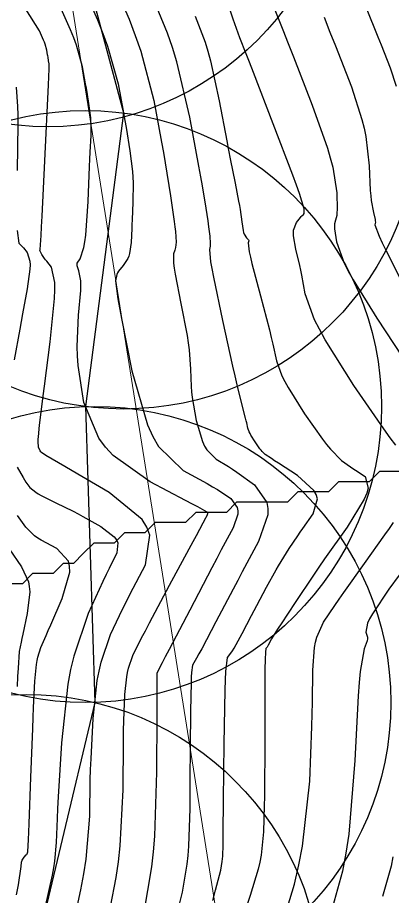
# Model space of a CAD drawing. Header units: metres. Extents: x 837117 to 838477, y 1189012 to 1191015.
# Drawn here: x 838078.4 to 838115.2, y 1190116.5 to 1190202.6 of the extents above; entities that cross this region are included whole.
import ezdxf

# ---------------------------------------------------------------- set-up
doc = ezdxf.new("R2010")
doc.units = ezdxf.units.M
doc.header["$LTSCALE"] = 0.3
for name, color, linetype in [('CIRCULOS', 60, 'Continuous'), ('COTAS 10', 1, 'Continuous'), ('COTAS INT', 252, 'Continuous'), ('LINEA_DE_CEROS', 61, 'Continuous')]:
    doc.layers.add(name, color=color, linetype=linetype)
doc.layers.add('DRENAJE', color=5, linetype='Continuous', lineweight=25)
doc.layers.add('Linea_Tendencia', color=51, linetype='Continuous', lineweight=20)

msp = doc.modelspace()

# ---------------------------------------------------------------- linework, layer by layer
at = {"layer": 'CIRCULOS'}
for centre in [(838081.438, 1190220.868), (838088.84, 1190193.225), (838085.101, 1190164.467), (838086.023, 1190135.482), (838079.276, 1190107.277)]:
    msp.add_circle(centre, 29, dxfattribs=at)
at = {"layer": 'COTAS 10'}
for points, elevation in [([(838083.195, 1190110.442), (838084.653, 1190117.129), (838084.931, 1190118.698), (838085.156, 1190120.145), (838085.517, 1190124.352), (838085.573, 1190127.89), (838085.605, 1190128.915), (838085.645, 1190129.961), (838085.848, 1190133.903), (838086.262, 1190137.644), (838086.435, 1190138.563), (838086.633, 1190139.43), (838087.556, 1190142.139), (838088.745, 1190144.633), (838089.11, 1190145.365), (838089.49, 1190146.114), (838090.994, 1190148.971), (838091.424, 1190151.867), (838091.127, 1190152.642), (838090.651, 1190153.404), (838087.432, 1190156.06), (838083.805, 1190158.182), (838083.071, 1190158.609), (838082.454, 1190158.966), (838081.205, 1190159.675), (838080.801, 1190159.954), (838080.717, 1190160.039), (838080.645, 1190160.129), (838080.489, 1190160.482), (838080.46, 1190161.044), (838080.469, 1190161.265), (838080.485, 1190161.514), (838080.604, 1190162.648), (838080.865, 1190164.703), (838080.97, 1190165.533), (838081.091, 1190166.476), (838081.646, 1190170.822), (838082.062, 1190175.036), (838082.095, 1190175.896), (838082.092, 1190176.622), (838081.781, 1190178.134), (838081.303, 1190178.715), (838081.195, 1190178.853), (838081.097, 1190178.982), (838080.828, 1190179.367), (838080.678, 1190179.636), (838080.655, 1190179.693), (838080.639, 1190179.741), (838080.648, 1190179.85), (838080.757, 1190181.218), (838080.805, 1190182.06), (838080.861, 1190183.104), (838081.124, 1190188.549), (838081.469, 1190195.991), (838081.541, 1190197.55), (838081.542, 1190197.85), (838081.537, 1190197.936), (838081.531, 1190198.023), (838081.493, 1190198.345), (838081.435, 1190198.705), (838081.416, 1190198.815), (838081.396, 1190198.93), (838081.313, 1190199.383), (838081.148, 1190199.965), (838081.076, 1190200.161), (838080.993, 1190200.372), (838080.598, 1190201.261), (838079.251, 1190203.394)], 1730), ([(838095.856, 1190202.716), (838096.83, 1190200.147), (838097.087, 1190199.279), (838097.339, 1190198.344), (838098.202, 1190194.4), (838098.946, 1190190.496), (838099.122, 1190189.585), (838099.285, 1190188.748), (838099.766, 1190186.339), (838100.106, 1190184.588), (838100.181, 1190184.166), (838100.247, 1190183.772), (838100.412, 1190182.572), (838100.552, 1190181.709), (838100.601, 1190181.526), (838100.655, 1190181.368), (838100.888, 1190180.998), (838101.073, 1190180.796), (838101.097, 1190180.743), (838101.109, 1190180.691), (838101.054, 1190180.516), (838101.154, 1190179.619), (838101.265, 1190179.112), (838101.411, 1190178.494), (838102.238, 1190175.329), (838103.126, 1190171.979), (838103.311, 1190171.245), (838103.47, 1190170.594), (838103.823, 1190168.94), (838104.355, 1190167.471), (838104.625, 1190166.938), (838104.95, 1190166.349), (838106.568, 1190163.762), (838108.32, 1190161.269), (838108.729, 1190160.739), (838109.104, 1190160.278), (838110.184, 1190159.192), (838111.063, 1190158.565), (838111.313, 1190158.393), (838111.565, 1190158.221), (838112.496, 1190157.608), (838112.803, 1190156.48), (838112.661, 1190155.984), (838112.421, 1190155.408), (838110.735, 1190152.664), (838108.538, 1190149.545), (838107.975, 1190148.732), (838107.432, 1190147.941), (838105.635, 1190145.268), (838104.267, 1190143.185), (838103.995, 1190142.766), (838103.768, 1190142.415), (838103.334, 1190141.72), (838103.201, 1190141.473), (838103.129, 1190141.337), (838103.001, 1190141.093), (838102.89, 1190140.894), (838102.865, 1190140.854), (838102.843, 1190140.821), (838102.783, 1190140.756), (838102.743, 1190140.399), (838102.733, 1190140.181), (838102.723, 1190139.912), (838102.693, 1190138.512), (838102.671, 1190136.296), (838102.667, 1190135.513), (838102.664, 1190134.657), (838102.661, 1190130.95), (838102.647, 1190127.154), (838102.637, 1190126.241), (838102.625, 1190125.387), (838102.559, 1190122.803), (838102.305, 1190120.512), (838102.173, 1190119.845), (838102.016, 1190119.162), (838101.227, 1190116.576), (838100.19, 1190113.411)], 1740)]:
    msp.add_lwpolyline(points, dxfattribs=dict(at, elevation=elevation))
at = {"layer": 'COTAS INT'}
for points, elevation in [([(838086.597, 1190208.786), (838089.383, 1190202.401), (838089.985, 1190200.809), (838090.514, 1190199.293), (838091.813, 1190194.45), (838092.562, 1190190.373), (838092.744, 1190189.339), (838092.915, 1190188.347), (838093.44, 1190185.108), (838093.8, 1190182.606), (838093.866, 1190182.079), (838093.918, 1190181.622), (838093.986, 1190180.572), (838093.928, 1190180.043), (838093.901, 1190179.916), (838093.869, 1190179.797), (838093.714, 1190179.439), (838093.714, 1190178.506), (838093.78, 1190178.024), (838093.874, 1190177.445), (838094.452, 1190174.55), (838095.058, 1190171.42), (838095.17, 1190170.693), (838095.259, 1190170.027), (838095.378, 1190168.128), (838095.444, 1190166.444), (838095.499, 1190165.913), (838095.57, 1190165.354), (838095.958, 1190163.105), (838096.559, 1190161.042), (838096.763, 1190160.601), (838096.984, 1190160.217), (838097.921, 1190159.299), (838099.13, 1190158.58), (838099.523, 1190158.32), (838099.941, 1190158.034), (838101.66, 1190156.784), (838102.867, 1190155.073), (838102.963, 1190154.497), (838102.955, 1190153.876), (838102.064, 1190151.265), (838100.47, 1190148.291), (838100.019, 1190147.442), (838099.563, 1190146.582), (838097.882, 1190143.384), (838096.488, 1190140.744), (838096.214, 1190140.236), (838095.987, 1190139.825), (838095.573, 1190139.144), (838095.485, 1190138.424), (838095.464, 1190137.987), (838095.446, 1190137.447), (838095.391, 1190134.642), (838095.354, 1190131.065), (838095.346, 1190130.038), (838095.339, 1190128.996), (838095.323, 1190125.102), (838095.2, 1190121.414), (838095.127, 1190120.502), (838095.036, 1190119.637), (838094.563, 1190116.907), (838093.814, 1190113.9)], 1736), ([(838083.788, 1190207.983), (838086.287, 1190202.356), (838086.813, 1190201.019), (838087.268, 1190199.778), (838088.313, 1190196.094), (838088.84, 1190193.225), (838088.968, 1190192.498), (838089.088, 1190191.8), (838089.458, 1190189.521), (838089.698, 1190187.477), (838089.737, 1190186.927), (838089.763, 1190186.384), (838089.758, 1190184.482), (838089.68, 1190182.748), (838089.66, 1190182.312), (838089.641, 1190181.894), (838089.579, 1190180.542), (838089.423, 1190179.45), (838089.345, 1190179.196), (838089.252, 1190178.963), (838088.791, 1190178.299), (838088.337, 1190177.744), (838088.248, 1190177.58), (838088.177, 1190177.412), (838088.053, 1190176.769), (838088.287, 1190175.009), (838088.44, 1190174.137), (838088.631, 1190173.098), (838089.643, 1190167.956), (838091.181, 1190162.67), (838091.706, 1190161.54), (838092.272, 1190160.555), (838094.673, 1190158.204), (838097.02, 1190156.928), (838097.552, 1190156.62), (838098.034, 1190156.332), (838099.35, 1190155.46), (838099.981, 1190154.565), (838100.031, 1190154.264), (838100.027, 1190153.94), (838099.561, 1190152.575), (838098.413, 1190150.419), (838097.979, 1190149.596), (838097.494, 1190148.674), (838095.323, 1190144.53), (838093.309, 1190140.681), (838092.924, 1190139.946), (838092.614, 1190139.354), (838092.114, 1190138.412), (838092.103, 1190138.324), (838092.101, 1190138.27), (838092.099, 1190138.204), (838092.092, 1190137.86), (838092.084, 1190136.189), (838092.081, 1190135.286), (838092.078, 1190134.193), (838092.064, 1190128.657), (838091.856, 1190122.4), (838091.731, 1190120.852), (838091.576, 1190119.385), (838090.773, 1190114.752)], 1734), ([(838102.503, 1190206.208), (838104.435, 1190201.374), (838104.961, 1190200.045), (838105.482, 1190198.721), (838107.328, 1190193.974), (838108.804, 1190189.786), (838109.092, 1190188.815), (838109.326, 1190187.926), (838109.735, 1190185.393), (838109.753, 1190183.768), (838109.741, 1190183.45), (838109.721, 1190183.19), (838109.589, 1190182.729), (838109.494, 1190182.351), (838109.499, 1190182.144), (838109.516, 1190181.891), (838109.688, 1190180.605), (838110.455, 1190178.498), (838110.847, 1190177.729), (838111.317, 1190176.878), (838113.665, 1190173.131), (838116.168, 1190169.289)], 1744), ([(838097.587, 1190116.094), (838097.844, 1190117.082), (838098.352, 1190119.062), (838098.495, 1190119.89), (838098.523, 1190120.152), (838098.545, 1190120.429), (838098.582, 1190121.547), (838098.601, 1190123.798), (838098.611, 1190124.789), (838098.624, 1190125.94), (838098.69, 1190131.425), (838098.792, 1190136.691), (838098.828, 1190137.704), (838098.867, 1190138.523), (838099.032, 1190139.876), (838099.361, 1190140.296), (838099.503, 1190140.527), (838099.667, 1190140.808), (838100.441, 1190142.239), (838101.37, 1190144.004), (838101.631, 1190144.496), (838101.894, 1190144.99), (838102.856, 1190146.783), (838103.788, 1190148.46), (838104.032, 1190148.879), (838104.269, 1190149.28), (838105.074, 1190150.564), (838105.897, 1190151.789), (838106.146, 1190152.151), (838106.403, 1190152.523), (838107.41, 1190153.952), (838107.824, 1190155.438), (838107.708, 1190155.847), (838107.492, 1190156.255), (838105.879, 1190157.716), (838104.013, 1190158.918), (838103.637, 1190159.162), (838103.323, 1190159.367), (838102.696, 1190159.786), (838102.41, 1190160.074), (838102.311, 1190160.196), (838102.202, 1190160.336), (838101.739, 1190160.996), (838101.31, 1190161.681), (838101.224, 1190161.836), (838101.153, 1190161.978), (838101.012, 1190162.366), (838100.901, 1190162.87), (838100.847, 1190163.084), (838100.784, 1190163.33), (838100.475, 1190164.487), (838099.954, 1190166.611), (838099.758, 1190167.466), (838099.538, 1190168.436), (838098.555, 1190172.907), (838097.67, 1190177.15), (838097.512, 1190177.978), (838097.392, 1190178.654), (838097.272, 1190179.843), (838097.355, 1190180.168), (838097.363, 1190180.301), (838097.364, 1190180.453), (838097.313, 1190181.153), (838097.197, 1190182.075), (838097.157, 1190182.365), (838097.115, 1190182.672), (838096.932, 1190183.906), (838096.56, 1190186.083), (838096.397, 1190186.983), (838096.209, 1190188.012), (838095.314, 1190192.805), (838094.04, 1190198.219), (838093.613, 1190199.639), (838093.153, 1190201.026), (838091.227, 1190205.751)], 1738), ([(838086.984, 1190112.597), (838088.114, 1190118.323), (838088.331, 1190119.883), (838088.506, 1190121.432), (838088.792, 1190126.934), (838088.825, 1190131.67), (838088.841, 1190132.736), (838088.861, 1190133.695), (838088.956, 1190136.273), (838089.148, 1190138.002), (838089.228, 1190138.427), (838089.319, 1190138.828), (838089.746, 1190140.08), (838090.604, 1190141.805), (838090.967, 1190142.504), (838091.385, 1190143.298), (838093.346, 1190146.966), (838095.26, 1190150.516), (838095.647, 1190151.236), (838095.973, 1190151.843), (838096.635, 1190153.083), (838096.858, 1190153.508), (838096.907, 1190153.601), (838096.95, 1190153.682), (838097.058, 1190153.886), (838097.098, 1190154.004), (838097.099, 1190154.032), (838097.094, 1190154.058), (838097.039, 1190154.136), (838096.127, 1190154.631), (838095.581, 1190154.92), (838094.909, 1190155.276), (838091.425, 1190157.109), (838087.807, 1190159.676), (838087.05, 1190160.494), (838086.399, 1190161.358), (838084.935, 1190164.865), (838084.386, 1190168.493), (838084.312, 1190169.433), (838084.272, 1190170.345), (838084.413, 1190173.405), (838084.64, 1190175.823), (838084.655, 1190176.33), (838084.65, 1190176.766), (838084.455, 1190177.755), (838084.272, 1190178.258), (838084.274, 1190178.388), (838084.298, 1190178.514), (838084.574, 1190178.938), (838084.951, 1190180.04), (838085.039, 1190180.594), (838085.12, 1190181.256), (838085.352, 1190184.545), (838085.51, 1190187.967), (838085.544, 1190188.712), (838085.574, 1190189.37), (838085.65, 1190191.016), (838085.652, 1190192.117), (838085.637, 1190192.431), (838085.615, 1190192.75), (838085.476, 1190193.933), (838085.262, 1190195.253), (838085.192, 1190195.657), (838085.118, 1190196.078), (838084.813, 1190197.739), (838084.208, 1190199.872), (838083.944, 1190200.59), (838083.64, 1190201.364), (838082.193, 1190204.622)], 1732), ([(838115.574, 1190195.803), (838114.985, 1190197.615), (838114.099, 1190199.879), (838113.794, 1190200.647), (838113.465, 1190201.475), (838112.061, 1190204.972)], 1748), ([(838115.524, 1190160.684), (838114.962, 1190161.418), (838114.324, 1190162.285), (838111.398, 1190166.528), (838108.589, 1190171.017), (838108.026, 1190172.039), (838107.556, 1190172.965), (838106.635, 1190175.513), (838106.302, 1190177.352), (838106.204, 1190177.831), (838106.102, 1190178.297), (838105.714, 1190179.873), (838105.477, 1190181.184), (838105.472, 1190181.483), (838105.491, 1190181.755), (838105.779, 1190182.509), (838106.161, 1190182.977), (838106.24, 1190183.07), (838106.308, 1190183.146), (838106.459, 1190183.287), (838106.518, 1190183.391), (838106.528, 1190183.444), (838106.536, 1190183.507), (838106.541, 1190183.82), (838106.067, 1190185.329), (838105.773, 1190186.146), (838105.408, 1190187.136), (838103.5, 1190192.153), (838101.559, 1190197.186), (838101.172, 1190198.186), (838100.851, 1190199.015), (838100.238, 1190200.59), (838099.582, 1190202.404), (838099.234, 1190203.385)], 1742), ([(838108.476, 1190202.6), (838109.057, 1190201.14), (838109.594, 1190199.787), (838111.157, 1190195.794), (838112.196, 1190192.6), (838112.402, 1190191.75), (838112.573, 1190190.916), (838112.895, 1190188.031), (838113.015, 1190185.635), (838113.059, 1190185.109), (838113.106, 1190184.643), (838113.315, 1190183.46), (838113.481, 1190182.796), (838113.502, 1190182.658), (838113.513, 1190182.54), (838113.461, 1190182.281), (838113.877, 1190181.172), (838114.182, 1190180.518), (838114.569, 1190179.715), (838116.653, 1190175.563)], 1746), ([(838078.313, 1190195.744), (838078.45, 1190193.857), (838078.466, 1190193.037), (838078.472, 1190192.088), (838078.416, 1190187.584)], 1728), ([(838078.4, 1190181.702), (838078.566, 1190180.478), (838078.837, 1190180.201), (838078.925, 1190180.105), (838079.018, 1190180), (838079.401, 1190179.55), (838079.655, 1190178.698), (838079.666, 1190178.34), (838079.652, 1190177.929), (838079.388, 1190176.001), (838078.933, 1190173.552), (838078.799, 1190172.811), (838078.66, 1190172.043), (838078.129, 1190169.046)], 1728), ([(838078.4, 1190158.517), (838078.997, 1190157.506), (838079.137, 1190157.28), (838079.267, 1190157.077), (838079.645, 1190156.535), (838080.222, 1190156.069), (838080.477, 1190155.913), (838080.774, 1190155.746), (838082.189, 1190155.044), (838083.892, 1190154.216), (838084.369, 1190153.968), (838084.849, 1190153.712), (838086.604, 1190152.724), (838087.925, 1190151.694), (838088.131, 1190151.412), (838088.268, 1190151.131), (838088.185, 1190150.13), (838087.427, 1190148.618), (838087.139, 1190148.014), (838086.816, 1190147.331), (838085.366, 1190144.198), (838083.946, 1190140.032), (838083.642, 1190138.698), (838083.376, 1190137.286), (838082.739, 1190131.534), (838082.429, 1190126.227), (838082.369, 1190125.095), (838082.321, 1190124.109), (838082.243, 1190121.769), (838082.069, 1190119.945), (838081.96, 1190119.285), (838081.825, 1190118.558), (838081.119, 1190115.372)], 1728), ([(838078.347, 1190116.642), (838078.535, 1190117.623), (838078.814, 1190119.428), (838078.837, 1190119.837), (838078.862, 1190119.936), (838078.897, 1190120.029), (838079.091, 1190120.315), (838079.3, 1190120.546), (838079.343, 1190120.605), (838079.38, 1190120.662), (838079.461, 1190120.846), (838079.531, 1190122.064), (838079.56, 1190122.772), (838079.595, 1190123.641), (838079.756, 1190128.121), (838079.932, 1190132.934), (838079.976, 1190134.013), (838080.017, 1190134.982), (838080.147, 1190137.569), (838080.303, 1190139.213), (838080.362, 1190139.589), (838080.426, 1190139.929), (838080.712, 1190140.871), (838081.236, 1190142.041), (838081.45, 1190142.525), (838081.695, 1190143.079), (838082.83, 1190145.658), (838083.559, 1190148.255), (838083.549, 1190148.819), (838083.446, 1190149.317), (838082.305, 1190150.557), (838080.775, 1190151.366), (838080.427, 1190151.592), (838080.112, 1190151.818), (838079.246, 1190152.643), (838078.443, 1190153.792)], 1726), ([(838103.398, 1190110.515), (838105.584, 1190117.679), (838106.02, 1190119.569), (838106.384, 1190121.419), (838107.088, 1190127.763), (838107.271, 1190133.13), (838107.306, 1190134.364), (838107.334, 1190135.489), (838107.377, 1190138.643), (838107.537, 1190140.851), (838107.639, 1190141.38), (838107.765, 1190141.874), (838108.427, 1190143.356), (838109.542, 1190144.996), (838109.954, 1190145.588), (838110.41, 1190146.239), (838112.43, 1190149.09), (838114.435, 1190151.905), (838114.883, 1190152.534), (838115.283, 1190153.097)], 1742), ([(838077.612, 1190150.518), (838078.825, 1190148.777), (838079.51, 1190147.314), (838079.595, 1190146.832), (838079.635, 1190146.318), (838079.4, 1190144.182), (838078.955, 1190142.182), (838078.863, 1190141.753), (838078.783, 1190141.378), (838078.607, 1190140.473), (838078.495, 1190138.853), (838078.455, 1190138.027), (838078.412, 1190137.038)], 1724), ([(838116.856, 1190149.338), (838114.821, 1190146.593), (838113.224, 1190144.167), (838112.946, 1190143.671), (838112.738, 1190143.25), (838112.577, 1190142.364), (838112.736, 1190141.875), (838112.73, 1190141.705), (838112.702, 1190141.52), (838112.419, 1190140.727), (838112.02, 1190138.509), (838111.919, 1190137.425), (838111.822, 1190136.138), (838111.507, 1190129.795), (838110.897, 1190122.567), (838110.614, 1190120.723), (838110.281, 1190118.946), (838108.666, 1190113.096)], 1744), ([(838115.215, 1190120.368), (838115.045, 1190119.463), (838114.222, 1190116.481)], 1746)]:
    msp.add_lwpolyline(points, dxfattribs=dict(at, elevation=elevation))
at = {"layer": 'DRENAJE'}
msp.add_polyline3d([(838136.901, 1190158.099, 0), (838113.908, 1190158.099, 0), (838112.909, 1190157.1, 0), (838109.91, 1190157.1, 0), (838108.91, 1190156.1, 0), (838105.911, 1190156.1, 0), (838104.911, 1190155.1, 0), (838099.913, 1190155.1, 0), (838098.913, 1190154.101, 0), (838095.914, 1190154.101, 0), (838094.915, 1190153.101, 0), (838091.916, 1190153.101, 0), (838090.916, 1190152.101, 0), (838088.917, 1190152.101, 0), (838087.917, 1190151.102, 0), (838085.918, 1190151.102, 0), (838084.918, 1190150.102, 0), (838083.918, 1190149.102, 0), (838082.919, 1190149.102, 0), (838081.919, 1190148.103, 0), (838079.92, 1190148.103, 0), (838078.92, 1190147.103, 0), (838077.92, 1190147.103, 0)], dxfattribs=at)
at = {"layer": 'LINEA_DE_CEROS'}
msp.add_lwpolyline([(838092.837, 1190304.75), (838096.262, 1190275.953), (838083.789, 1190249.773), (838081.438, 1190220.868), (838088.84, 1190193.225), (838085.101, 1190164.467), (838086.023, 1190135.482), (838079.276, 1190107.277), (838079.07, 1190078.492), (838095.957, 1190054.916), (838068.362, 1190063.832), (838047.476, 1190083.952), (838032.784, 1190109.009), (838005.825, 1190119.695)], dxfattribs=at)
at = {"layer": 'Linea_Tendencia'}
msp.add_lwpolyline([(838041.852, 1190952.651), (838165.343, 1190589.154), (838075.416, 1190256.306), (838109.489, 1190042.064), (837622.868, 1190250.641), (837754.279, 1189827.032), (837723.495, 1189335.311)], dxfattribs=at)

doc.saveas('drawing.dxf')
